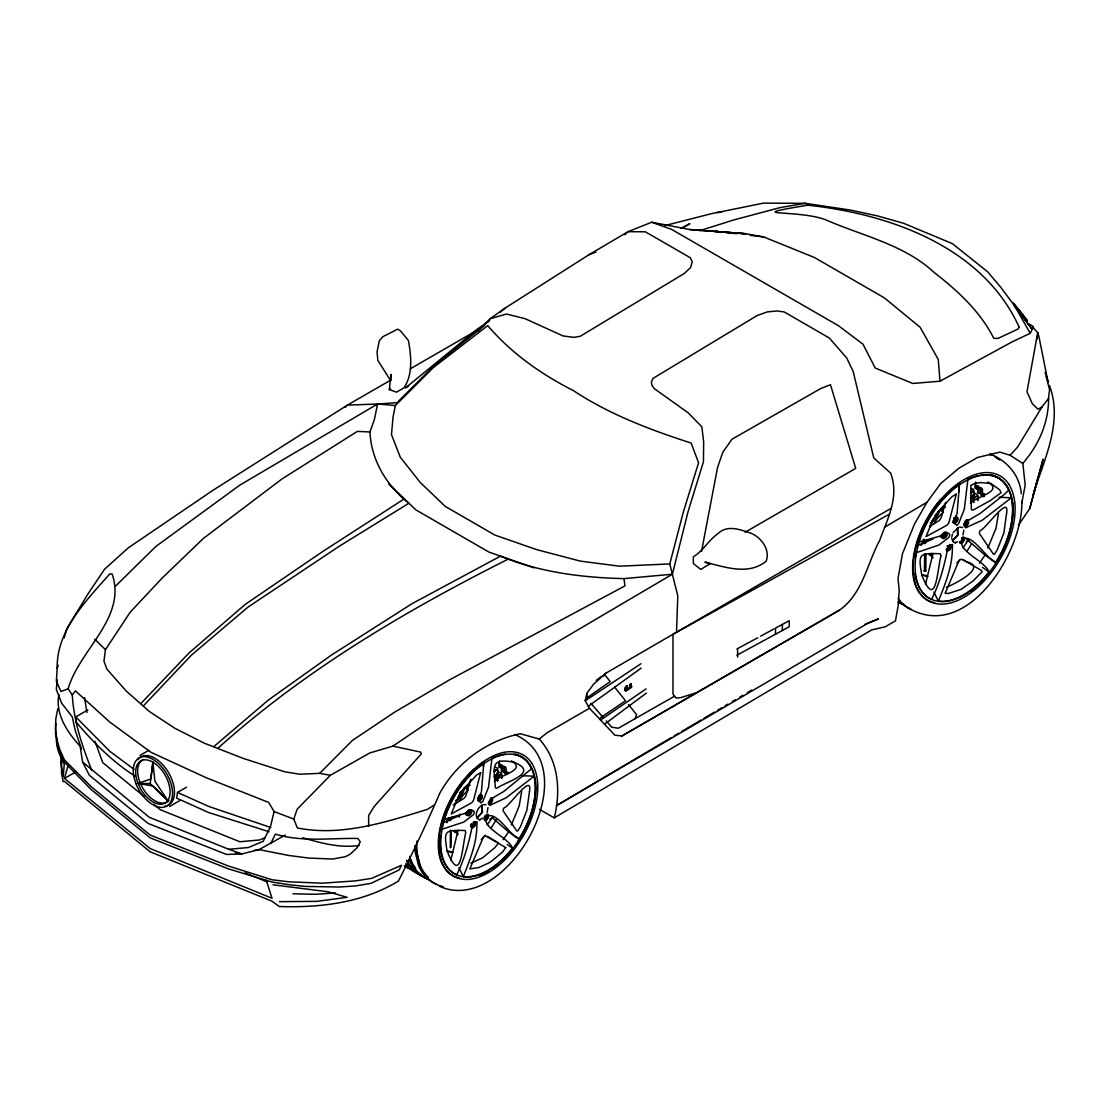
<?xml version="1.0" encoding="UTF-8"?>
<svg xmlns="http://www.w3.org/2000/svg" width="1110" height="1110" viewBox="0 0 1110 1110"><rect width="100%" height="100%" fill="white"/><g stroke="black" fill="none" stroke-linecap="round" stroke-linejoin="round"><path stroke-width="1.5" d="M450.452 830.141L450.258 847.749L451.076 847.249L451.257 831.237M924.63 553.696L924.45 570.179L925.795 570.956L923.603 570.707M924.949 571.483L925.143 555M925.795 570.956L925.976 554.473M1021.852 501.193C1023.475 551.212 966.879 643.509 907.786 607.656M491.938 758.296L488.497 787.309L482.892 801.351L481.116 802.988L478.396 800.407L481.462 791.361L483.807 762.986M967.878 479.34L964.34 509.226L958.568 523.684L956.737 525.377L953.934 522.713L957.084 513.389L959.512 484.168M55.805 723.345L55.5 733.03L56.86 742.798L59.843 752.552L64.463 762.209L91.408 789.751L150.1 837.814L228.507 868.908L272.005 882.034L288.711 884.698L305.611 886.418L339.313 887.029L355.797 885.905L370.976 883.338L399.198 869.893L401.473 865.273L371.822 878.315L355.797 880.854L322.538 883.185L288.711 881.812L272.005 879.758L228.507 866.05L150.1 835.025L91.408 786.893L64.463 759.934L59.843 749.68L56.86 739.343L55.5 729.02L55.805 718.794L57.762 708.777M61.064 756.881L60.8 763.097L63.173 776.861L64.283 764.263C60.342 756.201 55.555 747.418 56.735 738.15M57.165 668.359L56.36 681.235L60.939 691.447L68.168 688.797C79.032 649.974 127.123 617.923 112.152 573.967L109.696 573.981C86.289 600.621 56.402 630.258 57.165 668.359L58.261 665.362M930.43 526.598L929.583 526.196M630.924 684.454L630.202 686.299L631.243 683.58M57.109 679.819L56.346 689.49L61.647 703.213L72.247 716.838L75.216 730.436L81.557 749.264M604.284 674.131L676.503 632.242L677.794 595.876L669.774 563.949L683.316 512.098L698.578 462.787L691.155 443.056C650.169 429.834 609.432 414.46 573.343 390.553C541.181 374.32 511.21 353.133 487.734 325.605L433.219 367.701L395.368 405.525L393.051 416.888L391.483 434.62L400.252 457.154L420.177 482.406L445.318 506.465L494.949 535.103L536.616 549.616L580.35 561.119L619.38 566.183L669.774 563.949M1046.175 376.595L1049.561 389.693L1048.464 398.573L1041.846 407.162L1037.989 409.229L1032.3 403.679L1026.958 391.761L1037.711 332.709L1032.938 327.353M483.363 766.663L483.863 762.126M958.541 492.632L959.387 484.848M458.083 830.238L450.771 860.278M933.011 553.432L925.476 584.387M389.305 389.61L391.011 374.486L390.678 380.744L377.816 360.348L377.067 351.828L379.301 340.825L382.839 336.691L397.713 329.143L400.433 330.794L408.452 340.576C411.13 356.088 413.17 374.056 403.957 387.862L396.506 392.163L389.305 389.61L390.678 388.888M626.928 687.673L625.416 688.505L626.373 686.285M625.61 688.616L627.164 686.396L626.567 685.911M152.889 762.154L150.905 778.97L137.987 783.355L140.72 789.057A24.351 14.055 60 0 0 169.067 798.159A24.351 14.055 60 0 0 151.39 761.363A24.351 14.055 60 0 0 137.987 783.355L152.903 786.033L167.804 800.574L154.9 781.149L152.889 762.154L150.211 783.577L167.804 800.574M521.658 791.402L519.216 805.929L511.321 824.98M998.487 513.431L995.975 528.402L987.845 548.035M186.522 787.212L177.517 792.415L176.67 798.145L208.513 812.492L269.161 831.765M58.899 694.513C55.153 714.479 67.405 732.253 80.128 746.281L82.57 761.987L89.397 775.293L148.102 823.44L226.509 854.45L241.841 853.937L259.102 849.608L285.27 835.067M61.633 761.432L61.494 773.143L63.173 781.704L64.463 781.398L150.1 851.786L272.005 901.223L279.345 906.509C320.207 907.897 362.956 902.818 398.448 881.021C413.142 852.05 427.031 822.746 439.921 792.928C456.737 762.917 486.568 740.592 520.382 733.738L539.238 739.038C558.649 760.239 561.008 791.041 554.237 817.876L539.432 809.329M484.862 325.216L434.829 364.899L396.978 402.708L377.58 404.012L374.361 419.622L369.963 431.97L357.364 431.388L282.037 478.91L203.477 538.35L162.296 577.921L130.147 612.262L105.45 649.655L103.938 661.171L106.851 669.066L125.999 690.822L149.406 711.524L174.964 728.326L204.06 743.089L242.868 758.283L284.812 771.811L299.728 774.225L319.694 773.351L330.364 775.293L369.769 752.955L392.871 746.128L442.973 712.245L534.673 655.302L672.383 574.217L688.186 511.169L703.435 461.857L703.671 442.044L701.839 426.795L688.186 412.823L654.234 388.583L651.806 385.059L651.404 382.006L653.055 378.357L757.256 315.462L767.371 311.896L777.014 310.953L784.229 311.966L829.295 337.995L846.653 357.906L853.215 371.586L873.764 457.958L890.567 473.04C899.669 496.392 887.598 518.564 879.758 540.251C867.035 563.797 862.664 593.933 839.396 610.209L621.891 735.986L614.857 735.167L589.465 708.277L585.22 700.785L586.926 693.181L593.6 684.176L606.185 673.035M1038.003 477.772L1029.733 508.574L1018.411 525.197M441.6 829.378L463.855 822.066L473.29 814.795L474.386 812.27L473.471 810.772L471.029 809.981L466.047 813.089L443.986 819.527M915.292 557.511L916 552.808L938.963 545.024L948.675 537.545L949.813 534.937L948.856 533.383L946.358 532.564L941.211 535.769L918.58 542.124M1036.712 339.355L1038.183 332.875M951.742 537.157L952.477 534.077M930.679 526.612L929.583 525.751M943.111 510.1C943.167 506.757 939.435 512.321 942.362 511.252M439.518 886.293C507.339 917.11 589.826 767.523 514.86 734.542M1021.811 503.08L1025.182 485.056L1022.851 463.494L1028.845 455.863A268.551 155.428 5.8 0 0 1048.603 398.074M701.534 551.42L717.559 467.435L722.86 452.172L732.003 439.213L820.776 388.5L830.474 384.726L855.713 468.378L745.087 532.245M630.993 686.604L629.981 687.853M91.686 770.132C82.112 745.976 73.787 721.25 72.316 695.068L75.397 690.864L109.626 721.958L151.002 752.316L206.404 777.819L268.662 802.433L274.128 811.576L270.465 826.631L263.209 841.324L248.487 847.513L228.785 849.289L149.198 817.251L82.57 761.987M459.124 817.224L459.859 814.213M470.751 779.206L465.992 795.509A3.385 0.874 -56.7 0 1 464.008 798.354L453.158 805.014M945.678 502.344L941.113 517.773A3.496 0.888 -56.7 0 1 939.115 520.604L930.083 526.251M1029.733 508.574L1043.15 459.124L1032.772 496.35C1043.136 460.927 1063.63 423.035 1049.449 385.531M266.317 880.313L272.005 898.254L150.1 848.512L64.463 778.429L67.987 765.817M64.172 637.931L66.766 628.829L88.176 593.628L104.59 569.208L128.274 547.868L212.884 490.342L347.402 405.122L390.845 380.036M501.29 769.674L501.415 770.826M977.521 491.064L977.646 492.257M487.207 812.354L487.998 807.594M963.008 535.02L963.827 530.108M444.597 817.682L446.151 812.936A67.308 38.864 -60 0 1 453.171 797.743M918.497 542.402L920.19 537.254M434.44 804.916L427.17 809.454C385.531 822.274 341.394 836.676 297.383 827.963L293.775 819.055L297.175 809.19L330.364 775.293M477.453 331.39L490.093 318.736L505.008 308.164L589.021 254.703L628.024 231.685L651.667 222.236L671.55 229.354L838.633 325.813L863.025 344.253L875.221 368.034L912.781 383.463L939.99 381.202L1012.264 341.797L1030.246 333.277L1033.424 326.659L1029.428 324.12M635.087 718.669L636.585 714.687L628.538 704.586M446.428 822.579L448.246 818.028M447.15 822.607L448.967 818.042M921.009 545.551L923.492 539.293M922.368 544.011L924.241 539.321M497.016 775.196L494.533 779.081M973.109 496.753L970.556 500.749M456.737 874.805C464.674 858.821 469.28 841.588 472.569 824.175L477.05 821.511L476.87 825.368C476.814 843.198 469.863 860.222 463.314 876.525L458.929 867.812M270.854 843.392L275.349 834.096C302.281 842.324 330.669 837.911 357.892 838.466L360.264 841.838L357.073 847.762L350.052 854.339L345.335 856.684L332.833 859.043L308.747 858.058L288.864 855.491L259.102 849.608L254.107 850.371M1022.851 463.494L1010.058 455.253L999.86 452.117L977.494 457.487L958.874 468.24L940.669 483.571L926.989 502.261L914.543 523.976L902.472 553.71L898.004 578.421L899.211 590.548L898.157 605.796L895.451 620.879L885.142 626.831L871.794 629.856L554.237 817.876M518.842 839.104L522.56 832.93A67.308 38.864 -60 0 0 535.089 781.19L534.132 775.959M995.601 562.576L999.43 556.221A69.333 40.029 -60 0 0 1012.334 502.913L1011.349 497.53M1041.846 407.162L1017.551 447.163L1010.058 455.253M953.199 532.536L958.721 527.278M631.174 687.284L629.259 688.533L630.979 686.188M487.207 824.744L491.994 817.987M503.094 839.687L508.602 831.889L492.382 817.751M963.008 547.785L967.934 540.82M979.381 563.172L985.056 555.139L966.075 538.78M631.202 685.564C631.701 683.621 627.649 685.772 630.938 684.218M465.576 787.351L466.505 786.615M940.725 509.268L941.433 508.588A29.609 17.094 -60 0 1 944.069 506.507M982.336 496.545L984.376 494.019A10.767 6.216 -60 0 1 980.865 494.658A10.767 6.216 -60 0 0 984.292 493.978M982.503 496.642L984.459 494.075L981.837 492.549A10.767 6.216 -60 0 1 980.352 493.09M457.514 834.775L458.194 833.874M932.428 558.122L933.135 557.192M479.09 796.383L479.118 796.356A2.692 1.554 -60 0 1 481.796 797.049L481.671 797.674A2.692 1.554 -60 0 1 478.41 800.157L478.16 799.811A2.692 1.554 -60 0 1 478.354 797.521M468.295 810.841L467.837 811.424A3.399 1.956 -60 0 0 467.157 815.101L467.49 815.517A3.399 1.956 -60 0 0 471.597 812.395L471.75 811.604A3.399 1.956 -60 0 0 470.765 809.634M953.92 518.828L955.738 517.163A3.496 2.026 -60 0 1 957.944 519.022L957.791 519.841A3.496 2.026 -60 0 1 955.863 522.741L955.224 523.129A3.496 2.026 -60 0 1 953.559 523.06L953.226 522.616A3.496 2.026 -60 0 1 953.018 521.27M943.07 534.063L943.611 533.355M964.965 522.061L965.409 521.492A2.775 1.609 -60 0 1 965.894 521.048M947.551 545.815L947.635 545.704A2.151 1.249 -60 0 0 947.232 546.023M947.413 546.689L947.843 546.134A2.775 1.609 -60 0 1 948.342 545.676M512.598 847.957L508.13 853.368A67.308 38.864 -60 0 1 467.601 876.775L463.134 876.511M989.163 571.692L984.57 577.269A69.333 40.029 -60 0 1 942.82 601.37L938.214 601.107M625.416 688.505L626.734 687.562L627.414 689.227A1.665 0.957 -60.1 0 1 626.983 690.115L626.082 690.836A1.471 0.846 -60.1 0 1 625.513 690.808L625.124 687.784L627.178 685.827M466.81 787.836L466.713 789.279M454.6 803.959L455.488 803.668M345.168 407.495L347.402 405.122L377.58 404.012L395.368 405.525M143.454 705.821L191.322 655.233L248.071 607.045L339.896 545.829L408.91 503.246C386.863 486.041 371.17 460.275 369.963 431.97M140.928 703.504L188.991 652.985L245.254 604.367L323.399 551.06L404.179 498.931M630.952 685.619L631.132 683.607L629.356 685.148M319.694 773.351L352.286 740.509L394.702 712.107L449.037 680.125L624.958 585.886L623.959 578.615C582.015 577.63 539.515 572.274 500.513 556.124L412.157 603.604L331.349 655.122L268.62 699.855L213.939 746.517M629.578 685.245L630.952 683.635M115.606 586.052L155.844 546.467L239.857 485.098L377.58 404.012M531.662 768.689L503.829 791.43L490.231 799.408C488.566 801.226 488.012 807.913 491.841 804.361L505.98 797.91L534.174 776.167L522.213 775.737M454.517 803.584L455.78 803.376M624.75 234.737L628.024 231.685L645.382 231.81L690.448 257.825L692.196 261.988L690.573 267.565L684.412 273.407L580.211 336.302L574.037 337.343L563.075 335.955L525.252 318.75L506.507 314.019L490.093 318.736M499.916 312.507L505.008 308.164M218.129 748.071C304.32 670.579 405.108 610.93 508.325 559.065M539.238 739.038L546.883 732.864L589.465 708.277M466.047 786.532L463.467 788.586L464.271 789.057L469.447 784.937A12.168 7.021 -60 0 0 470.099 785.339M941.225 508.422L943.888 506.299L944.721 506.784A12.529 7.243 -60 0 0 945.387 507.201M944.721 506.784L939.393 511.03A12.529 7.243 -60 0 1 932.317 521.839M596.25 680.375L601.065 676.628M458.139 816.169L442.876 822.676M933.08 538.961L917.346 545.648M604.52 724.233L646.353 693.112M484.015 762.847L478.951 766.497A67.308 38.864 -60 0 0 463.383 782.342M955.752 486.888L959.72 484.015M641.108 668.178L588.314 706.251M710.442 563.533L700.757 569.43L693.334 563.533L693.334 556.845C703.407 550.629 708.679 539.96 718.295 533.369C727.674 524.419 740.634 529.831 751.151 533.286C761.404 537.698 770.437 549.797 766.178 561.174C748.39 575.799 724.525 566.891 704.919 562.173L708.749 562.867M483.155 818.098L479.353 819.832L480.117 819.832C472.583 818.028 477.466 806.512 483.044 804.833M489.607 320.832L477.619 328.907L405.427 387.931L408.425 386.197M646.048 688.908L600.565 720.043L600.565 717.74L625.499 700.771L614.593 687.076M640.969 663.725L585.22 700.785L586.135 698.44L610.195 681.568L605.352 675.49L602.258 675.699M494.408 781.357C498.876 775.224 527.541 770.34 511.391 760.836M970.431 503.094C975.024 496.767 1004.55 491.744 987.914 481.962M671.231 737.678L556.429 805.652L836.593 641.33L868.089 623.154L878.468 618.908L865.037 624.347M674.214 735.916L678.696 733.266M681.679 731.504L701.062 720.029M704.031 718.253L714.479 712.079M717.462 710.317L721.93 707.667M724.913 705.904L727.896 704.129M732.364 701.478L735.347 699.716M739.815 697.066L742.798 695.304M747.28 692.654L751.747 690.004M884.434 527.278L926.989 502.261M627.941 688.644L628.732 688.422L628.135 689.587L628.732 688.422M630.535 685.924L631.673 686.535A1.637 0.944 -60.1 0 1 631.368 687.395L629.453 688.644L629.911 688.034M627.941 689.463L628.538 688.311M621.891 735.986L839.396 610.209M410.325 368.798L476.259 330.725M682.386 228.036L689.879 223.707L680.707 228.452M135.004 776.084C112.179 761.571 93.157 742.229 75.785 721.666L75.785 716.921L87.801 709.984M64.463 778.429L76.118 771.7M140.068 755.341L148.837 750.291M169.594 806.471L179.806 800.574M676.503 632.242L891.288 508.227M674.561 696.164L618.367 728.216L611.679 727.189L606.199 720.917M966.213 541.763L969.058 540.154M489.815 819.18L492.826 817.487M889.096 514.318L672.979 634.282L672.979 694.236L676.143 698.079L681.054 697.566L696.622 692.64M736.943 655.178L789.21 626.762L789.252 620.712L775.474 628.163L775.501 634.212M736.943 648.962L757.7 637.764M760.655 636.155L773.989 628.954M942.237 511.141L941.724 510.156L942.876 509.976M630.216 686.063L630.979 686.008M957.514 541.86L954.933 542.721L955.696 542.735L953.657 542.193L951.742 538.558M967.67 479.437L972.873 477.189A69.333 40.029 -60 0 1 978.84 475.51M491.73 758.38L495.573 756.729M265.415 837.509L259.532 839.979L239.829 841.755L160.242 809.703L153.555 804.223M589.021 254.703L595.945 251.998M946.303 587.356C952.699 584.984 988.732 567.141 966.505 561.729M470.987 863.164L482.559 857.85L494.824 847.665L497.918 843.822L497.835 842.587L487.387 836.385M625.887 690.226C628.538 687.909 624.278 688.255 625.665 690.17M699.564 230.755L733.752 219.96L779.914 207.639L805.152 203.324L850.343 210.067L877.497 215.895L903.707 223.332L952.394 243.645L987.581 271.756L1000.471 286.893L1031.842 328.935L1014.346 305.763M664.71 225.635L710.899 213.8L763.527 203.13L805.152 203.324L810.022 205.059M630.744 685.508L631.701 686.244M627.178 686.382L625.332 687.909L625.332 690.642M359.224 845.445C340.257 848.331 320.901 843.101 302.752 837.731M623.959 578.615L672.383 574.217M335.553 892.953L315.309 894.285L292.984 893.786M716.533 212.537L721.666 212.218M137.987 783.355L150.211 783.577M466.672 789.515L466.38 787.822L467.921 787.573M999.069 497.308L1011.39 497.752L982.35 520.146L967.781 526.792C963.868 530.469 964.451 523.587 966.116 521.686L980.13 513.458L1004.439 494.338L1008.796 490.051L1006.659 486.013A69.333 40.029 -60 0 0 980.296 475.246M651.667 222.236L689.907 229.548L745.864 233.766L763.666 236.929L814.532 257.548L884.392 297.882L920.121 327.256L938.241 359.418L939.99 381.202M279.345 901.667L316.836 901.362L347.139 897.324L327.991 891.76L273.032 884.795M959.872 527.042L962.675 527.625M484.154 804.597L485.972 804.75M689.907 229.548L745.864 233.766L710.428 231.06M625.776 690.212L626.9 689.532L626.553 688.158M716.38 231.324L736.651 233.724M750.166 235.334L763.666 236.929M235.348 852.924L241.841 853.937L228.785 849.289M626.748 688.283L625.679 689.976M392.871 746.128L420.676 752.094L421.314 753.898L374.278 806.373L368.645 815.462L368.645 826.339M514.402 762.39C489.635 757.284 493.978 766.857 495.337 787.489A3.385 1.679 -36.4 0 0 497.266 788.003C506.299 781.509 539.696 772.893 514.513 762.459M989.301 454.476L991.924 455.211M270.771 827.505L208.513 806.359L177.517 792.415M533.965 567.834L489.01 552.114L415.875 509.879L388.653 483.932M274.128 811.576L293.775 819.055M244.88 872.821L267.33 881.992M456.89 874.874L453.171 873.001A67.308 38.864 -60 0 1 443.612 861.124M989.912 454.046C1006.909 460.275 1019.896 475.496 1021.283 493.797M975.301 487.567A10.92 6.299 -60 0 0 976.717 488.775L977.938 489.468A4.787 2.761 -60 0 1 982.017 488.65A4.787 2.761 -60 0 1 981.504 493.881A10.767 6.216 -60 0 0 984.001 496.669M980.296 493.187L981.504 493.881M498.792 765.733A10.6 6.119 -60 0 0 500.513 767.454L501.692 768.134A4.648 2.678 -60 0 1 505.66 767.329A4.648 2.678 -60 0 1 505.161 772.407A10.448 6.036 -60 0 0 506.548 774.544M503.982 771.728L505.161 772.407M468.642 784.465L469.447 784.937M449.633 820.026L450.438 820.484A12.168 7.021 -60 0 0 452.228 816.974M963.189 559.773L981.85 570.72L981.934 571.997L972.915 581.099L961.038 589.368L948.398 593.475L945.123 593.253L958.957 560.73A3.496 2.595 -81.9 0 1 961.426 559.301L965.422 560.966M985.056 555.139L995.753 562.326C987.442 560.245 971.264 531.149 961.551 539.724C958.416 551.823 985.305 561.355 988.982 571.914L982.392 567.279M508.602 831.889L518.994 838.869C509.504 835.594 497.335 810.633 486.083 816.419C481.324 828.143 509.462 838.064 512.418 848.179L507.298 844.585M134.171 769.383L110.015 751.484L75.785 716.921M144.189 796.564L102.717 762.584L95.002 741.327M1022.685 314.879L1025.709 318.82L1021.089 313.103L1027.499 320.887L1024.294 316.766M94.78 639.277L105.45 649.655M590.853 703.338L602.91 717.157M1019.674 310.883L1021.616 313.367M1020.159 311.924L1018.994 310.411L1023.392 315.573L1013.402 303.197L1019.799 310.98M964.035 524.184L964.451 524.558A2.151 1.249 -60 0 0 966.865 523.087A2.151 1.249 -60 0 0 966.172 520.812M964.035 525.682L964.285 526.015A3.496 2.026 -60 0 0 968.517 522.782L968.461 520.632A3.496 2.026 -60 0 0 967.087 519.924M953.282 521.2L953.726 521.603A2.151 1.249 -60 0 0 955.863 520.618A2.151 1.249 -60 0 0 956.085 518.023A2.151 1.249 -60 0 0 953.948 519.008M952.935 521.714L953.157 521.991A2.775 1.609 -60 0 0 956.515 519.438L956.626 518.786A2.775 1.609 -60 0 0 955.377 517.163M960.247 542.179L960.469 542.457A2.775 1.609 -60 0 0 963.827 539.904L963.938 539.252A2.775 1.609 -60 0 0 963.147 537.656M946.483 548.826L946.886 549.186A2.151 1.249 -60 0 0 949.036 548.215A2.151 1.249 -60 0 0 949.258 545.607M488.123 803.182L488.442 803.612A3.399 1.956 -60 0 0 492.549 800.476L492.507 798.381A3.399 1.956 -60 0 0 491.175 797.701M477.786 798.964L477.966 799.2A2.095 1.207 -60 0 0 479.839 798.534A2.095 1.207 -60 0 0 480.519 796.106A2.095 1.207 -60 0 0 478.882 795.912L480.144 795.01A3.399 1.956 -60 0 1 482.281 796.827L482.142 797.604A3.399 1.956 -60 0 1 480.269 800.435L479.645 800.809A3.399 1.956 -60 0 1 478.035 800.74L477.786 800.421M484.529 819.305L484.737 819.582A2.692 1.554 -60 0 0 487.998 817.099L488.109 816.474A2.692 1.554 -60 0 0 486.901 814.893M471.153 825.757L471.556 826.117A2.095 1.207 -60 0 0 473.776 824.924A2.095 1.207 -60 0 0 473.568 822.496M471.153 827.2L471.403 827.519A3.399 1.956 -60 0 0 475.51 824.397L475.649 823.606A3.399 1.956 -60 0 0 474.678 821.636M1024.169 316.905L1022.671 314.893M68.168 688.797L72.316 695.068M1013.832 304.459L1030.246 333.277M531.745 768.855L529.581 764.776A67.308 38.864 -60 0 0 513.375 754.203M933.885 592.143L938.394 601.12C945.151 584.332 952.311 566.794 952.366 548.423L952.546 544.455L947.94 547.202C944.541 565.129 939.809 582.889 931.623 599.344L927.96 597.485A69.333 40.029 -60 0 1 918.692 586.552M1045.12 372.502L1047.868 380.633M447.108 850.995C460.858 885.725 461.954 848.567 465.7 832.722A3.385 1.387 -80.2 0 0 464.951 830.516C444.028 829.864 443.82 830.779 447.108 850.995A49.173 28.388 -60 0 0 453.102 852.48M409.604 856.42L411.033 860.847A85.623 49.437 -60 0 0 428.807 879.772M627.206 687.867L627.219 689.116A1.665 0.957 -60.1 0 1 626.789 690.004L625.887 690.725A1.471 0.846 -60.1 0 1 625.318 690.697M1038.669 335.289L1048.104 382.423M86.899 712.564L84.582 697.607M586.649 693.889L587.329 698.148M628.135 688.755L628.135 689.587M782.356 624.472L782.356 630.494M737.609 649.336L737.609 657.12M962.87 536.976A3.496 2.026 -60 0 1 964.451 539.03L962.994 542.179A3.496 2.026 -60 0 1 960.067 543.054L959.734 542.623A3.496 2.026 -60 0 1 959.553 542.013M960.219 542.263A3.496 2.026 -60 0 1 959.595 542.457M918.109 585.247A69.333 40.029 -60 0 1 915.056 573.273M920.731 535.63A69.333 40.029 -60 0 1 923.312 529.29M924.033 527.722A69.333 40.029 -60 0 1 927.96 519.979M928.668 518.717A69.333 40.029 -60 0 1 932.442 512.515M933.399 511.072A69.333 40.029 -60 0 1 954.503 487.789M953.532 521.034A2.775 1.609 -60 0 0 953.684 522.102L953.948 522.449A2.775 1.609 -60 0 0 957.306 519.896L957.43 519.258A2.775 1.609 -60 0 0 954.683 518.537L954.239 519.105A2.775 1.609 -60 0 0 953.892 519.73M953.879 518.079A2.775 1.609 -60 0 1 954.364 517.621M953.518 521.339A2.151 1.249 -60 0 1 953.407 520.965M955.224 517.732A2.151 1.249 -60 0 1 955.904 520.007A2.151 1.249 -60 0 1 953.49 521.478M954.059 518.439A2.151 1.249 -60 0 1 954.836 517.843M966.102 520.118A2.775 1.609 -60 0 1 967.351 521.742L967.24 522.394A2.775 1.609 -60 0 1 963.882 524.947M966.408 520.729A2.775 1.609 -60 0 1 968.156 522.213L968.045 522.852A2.775 1.609 -60 0 1 964.687 525.405L964.41 525.058A2.775 1.609 -60 0 1 964.368 523.351M964.243 524.281A2.151 1.249 -60 0 1 964.118 523.462M965.006 521.52A2.151 1.249 -60 0 1 965.395 521.173M966.297 520.701A2.151 1.249 -60 0 1 966.505 523.212A2.151 1.249 -60 0 1 964.229 524.433M943.986 533.077A2.151 1.235 -60 0 1 945.165 534.978A2.151 1.235 -60 0 1 942.64 536.699L942.432 536.435A2.151 1.235 -60 0 1 942.598 534.59M942.862 534.104A2.151 1.235 -60 0 1 943.583 533.313M961.676 538.086A2.775 1.609 -60 0 1 962.19 537.781M962.98 537.726A2.775 1.609 -60 0 1 963.133 538.794L963.022 539.432A2.775 1.609 -60 0 1 960.483 542.207M949.036 545.482A2.151 1.249 -60 0 1 948.814 548.076A2.151 1.249 -60 0 1 946.663 549.062M962.079 537.753A2.151 1.249 -60 0 1 962.523 539.751A2.151 1.249 -60 0 1 960.649 541.638M961.954 537.864A2.151 1.249 -60 0 1 962.828 539.626A2.151 1.249 -60 0 1 960.871 541.777M944.208 533.202A2.151 1.249 -60 0 1 945.387 535.103A2.151 1.249 -60 0 1 942.862 536.824L942.654 536.56A2.151 1.249 -60 0 1 943.805 533.452M949.799 545.232A2.775 1.609 -60 0 1 950.604 546.841L950.479 547.48A2.775 1.609 -60 0 1 947.121 550.047L946.858 549.7A2.775 1.609 -60 0 1 946.691 548.631M949.785 545.801A2.775 1.609 -60 0 1 949.799 546.384L949.688 547.022A2.775 1.609 -60 0 1 946.33 549.575A3.496 2.026 -60 0 0 946.386 550.199L946.733 550.643A3.496 2.026 -60 0 0 950.965 547.424L951.103 546.606A3.496 2.026 -60 0 0 949.536 544.552M947.454 546.162A2.151 1.249 -60 0 1 948.231 545.565M944.027 532.536A2.775 1.609 -60 0 1 945.775 534.021L945.651 534.659A2.775 1.609 -60 0 1 942.293 537.226L942.029 536.865A2.775 1.609 -60 0 1 942.237 534.493M955.419 516.122A3.496 2.026 -60 0 1 956.418 518.148M946.081 532.231A3.496 2.026 -60 0 1 947.08 534.243L946.927 535.062A3.496 2.026 -60 0 1 942.709 538.281L942.362 537.837A3.496 2.026 -60 0 1 942.626 534.854M944.235 532.786A3.496 2.026 -60 0 1 945.512 532.203M942.848 537.49A3.496 2.026 -60 0 1 941.183 537.406L940.85 536.962A3.496 2.026 -60 0 1 940.642 535.63M996.669 457.681A88.189 50.921 -60 0 1 999.846 460.039M994.643 456.515A88.189 50.921 -60 0 1 997.834 458.874M995.739 562.839A71.748 41.417 -60 0 0 1009.045 533.716A71.748 41.417 -60 0 0 994.893 475.871A71.748 41.417 -60 0 0 990.689 474.678M989.024 572.482A71.748 41.417 -60 0 1 977.147 585.594M974.622 587.87A71.748 41.417 -60 0 1 970.778 591.019M934.62 602.702A71.748 41.417 -60 0 1 913.988 580.724A71.748 41.417 -60 0 1 936.146 504.925A71.748 41.417 -60 0 1 940.753 499.389M911.268 609.501A88.189 50.921 -60 0 1 898.212 598.304M910.464 608.849A88.189 50.921 -60 0 1 898.712 600.441M903.457 604.215A88.189 50.921 -60 0 1 898.531 602.272M902.86 604.464A88.189 50.921 -60 0 1 898.157 602.106M977.938 489.468A10.92 6.299 -60 0 1 975.662 482.031M976.717 488.775A4.787 2.761 -60 0 1 981.323 489.33M973.525 502.566A3.857 2.22 -60 0 1 974.164 498.015A3.857 2.22 -60 0 1 977.827 496.267A3.857 2.22 -60 0 1 977.827 500.513M984.043 496.184A10.767 6.216 -60 0 1 980.546 493.839M970.515 493.006A3.205 1.845 -60 0 1 973.997 493.09A3.205 1.845 -60 0 1 970.681 497.433M970.917 492.007A3.802 2.192 -60 0 1 974.413 493.228A3.802 2.192 -60 0 1 970.487 497.974M970.889 492.313A3.205 1.845 -60 0 1 973.817 493.339A3.205 1.845 -60 0 1 970.515 497.335M970.75 491.91A3.802 2.192 -60 0 1 974.247 492.715A3.802 2.192 -60 0 1 970.986 497.779M974.122 502.261A3.205 1.845 -60 0 1 973.983 498.654A3.205 1.845 -60 0 1 977.175 496.642A3.205 1.845 -60 0 1 977.327 500.263M970.931 488.83A5.453 3.15 -60 0 1 973.775 490.19M973.082 495.185A5.453 3.15 -60 0 1 977.91 495.296M975.274 488.608A1.915 1.11 -60 0 1 976.786 487.776A1.915 1.11 -60 0 1 977.327 489.08M983.89 495.518A20.174 11.641 -60 0 1 984.376 494.019M984.459 494.075A10.767 6.216 -60 0 1 980.949 494.699M975.01 486.693A4.787 2.761 -60 0 1 978.867 487.914M975.246 484.598A4.787 2.761 -60 0 1 976.245 486.402M974.844 486.596A4.787 2.761 -60 0 1 978.701 487.817M933.94 523.726A23.782 13.722 -60 0 1 943.417 512.251M931.706 556.277A29.609 17.094 -60 0 1 929.209 554.639M924.755 543.622A29.609 17.094 -60 0 1 924.769 540.445M935.106 515.401A29.609 17.094 -60 0 1 939.102 511.002M940.42 509.809A29.609 17.094 -60 0 1 944.471 506.729M924.353 543.387A29.609 17.094 -60 0 1 924.38 540.209M932.345 521.2A6.715 3.885 -60 0 1 932.567 520.34M932.886 519.466A6.715 3.885 -60 0 1 933.774 517.773M934.897 516.261A6.715 3.885 -60 0 1 937.548 514.263M971.583 543.761A50.644 29.235 -60 0 1 967.185 550.796M960.136 559.648A50.644 29.235 -60 0 1 956.862 562.992M927.891 576.354A50.644 29.235 -60 0 1 921.799 574.8M926.545 575.577A50.644 29.235 -60 0 1 921.883 574.605M931.151 553.293A12.529 7.243 -60 0 1 931.221 555.472L932.053 555.957A12.529 7.243 -60 0 0 931.984 553.779M925.615 540.528A12.529 7.243 -60 0 1 924.311 542.915L925.143 543.4A12.529 7.243 -60 0 0 926.989 539.779M938.561 510.544A12.529 7.243 -60 0 1 931.484 521.353M931.359 522.491A12.529 7.243 -60 0 1 930.388 523.032M484.348 820.151A3.399 1.956 -60 0 0 487.193 819.305L488.608 816.238A3.399 1.956 -60 0 0 486.458 814.435A2.692 1.554 -60 0 1 487.332 816.016L487.221 816.641A2.692 1.554 -60 0 1 484.321 819.319M443.084 859.82A67.308 38.864 -60 0 1 440.642 835.719M455.724 793.359A67.308 38.864 -60 0 1 457.528 790.514M460.373 786.338A67.308 38.864 -60 0 1 462.357 783.66M496.781 756.201A67.308 38.864 -60 0 1 505.383 754.12M480.228 795.038A2.692 1.554 -60 0 1 481.005 796.591L480.894 797.23A2.692 1.554 -60 0 1 477.994 799.894M477.772 798.936A2.095 1.207 -60 0 1 477.744 797.646M491.272 798.437A2.692 1.554 -60 0 1 491.425 799.464L491.314 800.088A2.692 1.554 -60 0 1 488.858 802.78M490.995 798.34A2.692 1.554 -60 0 1 492.202 799.921L492.091 800.546A2.692 1.554 -60 0 1 488.83 803.029M490.675 798.589A2.095 1.207 -60 0 1 490.731 800.643A2.095 1.207 -60 0 1 489.01 802.225M490.62 798.576A2.095 1.207 -60 0 1 490.953 800.768A2.095 1.207 -60 0 1 488.886 802.336M468.725 810.466A2.081 1.207 -60 0 1 469.877 812.312A2.081 1.207 -60 0 1 467.435 813.991L467.227 813.727A2.081 1.207 -60 0 1 467.379 811.937M467.643 811.466A2.081 1.207 -60 0 1 468.351 810.702M484.432 817.571A2.692 1.554 -60 0 1 485.014 816.322M485.445 815.781A2.692 1.554 -60 0 1 485.916 815.337M473.36 822.371A2.095 1.207 -60 0 1 473.554 824.799A2.095 1.207 -60 0 1 471.334 825.993A2.095 1.207 -60 0 1 471.514 824.064M471.112 824.439A2.095 1.207 -60 0 1 471.292 823.939M484.459 816.696A2.095 1.207 -60 0 1 484.723 816.225M473.457 822.399A2.692 1.554 -60 0 1 475.163 823.828L475.038 824.452A2.692 1.554 -60 0 1 471.792 826.936L471.528 826.603A2.692 1.554 -60 0 1 471.722 824.3M473.97 822.011A2.692 1.554 -60 0 1 474.386 823.384L474.261 824.008A2.692 1.554 -60 0 1 471.362 826.672M468.767 809.939A2.692 1.554 -60 0 1 470.473 811.382L470.363 812.007A2.692 1.554 -60 0 1 467.102 814.49L466.838 814.157A2.692 1.554 -60 0 1 466.686 813.117M466.797 812.492A2.692 1.554 -60 0 1 467.033 811.854M480.283 794.247A3.399 1.956 -60 0 1 480.796 795.259M468.975 810.175A3.399 1.956 -60 0 1 469.599 809.8M467.629 814.754A3.399 1.956 -60 0 1 466.02 814.671L465.687 814.24A3.399 1.956 -60 0 1 465.492 812.936M473.928 769.383A69.653 40.21 -60 0 0 461.122 783.133A69.653 40.21 -60 0 0 439.615 856.726A69.653 40.21 -60 0 0 459.637 878.066M480.158 764.346A69.653 40.21 -60 0 1 482.683 762.556M515.47 754.078A69.653 40.21 -60 0 1 518.162 754.925M520.479 836.912A69.653 40.21 -60 0 0 531.898 811.091A69.653 40.21 -60 0 0 519.424 755.494M519.744 838.147A69.653 40.21 -60 0 1 518.203 840.575M512.459 848.734A69.653 40.21 -60 0 1 503.329 859.126M498.473 863.663A69.653 40.21 -60 0 1 493.492 867.673M488.428 871.142A69.653 40.21 -60 0 1 484.626 873.348M416.902 841.061A85.623 49.437 -60 0 0 417.332 853.784L420.371 866.23A85.623 49.437 -60 0 0 443.126 886.64M483.349 874.014A69.653 40.21 -60 0 1 479.562 875.679M416.014 845.057A84.013 48.507 -60 0 0 416.5 851.828L419.483 864.024A84.013 48.507 -60 0 0 428.432 877.344M414.876 845.751A85.623 49.437 -60 0 0 415.376 852.66L418.414 865.106A85.623 49.437 -60 0 0 436.188 884.032M421.606 875.846A85.623 49.437 -60 0 1 406.565 860.278M415.653 868.242A84.013 48.507 -60 0 1 410.228 858.682M426.962 877.885A85.623 49.437 -60 0 1 407.065 860.569M426.948 878.69A85.623 49.437 -60 0 1 409.16 859.764M421.328 874.638A85.623 49.437 -60 0 1 405.802 864.371M415.043 870.365A84.665 48.882 -60 0 1 411.491 866.577M419.608 873.695A84.665 48.882 -60 0 1 416.847 871.752M419.927 874.638A85.623 49.437 -60 0 1 406.066 863.275M410.672 869.296A85.623 49.437 -60 0 1 406.107 867.007M408.716 868.173A85.623 49.437 -60 0 1 404.151 865.883M501.692 768.134A10.6 6.119 -60 0 1 499.486 760.905M500.513 767.454A4.648 2.678 -60 0 1 504.814 767.246M504.093 771.103A1.859 1.082 -60 0 1 502.095 771.297A1.859 1.082 -60 0 1 503.565 768.62A1.859 1.082 -60 0 1 504.55 770.257M497.252 780.76A3.746 2.164 -60 0 1 499.361 774.836A3.746 2.164 -60 0 1 501.831 777.888M497.405 780.843A3.746 2.164 -60 0 1 499.528 774.933A3.746 2.164 -60 0 1 501.984 777.971M505.869 774.197A10.448 6.036 -60 0 1 504.55 772.949M494.491 771.561A3.108 1.79 -60 0 1 497.863 771.644A3.108 1.79 -60 0 1 494.658 775.848M494.269 771.284A3.691 2.137 -60 0 1 498.279 771.381A3.691 2.137 -60 0 1 494.463 776.389M494.325 771.464A3.108 1.79 -60 0 1 497.71 771.547A3.108 1.79 -60 0 1 494.491 775.765M494.727 770.507A3.691 2.137 -60 0 1 498.113 771.686A3.691 2.137 -60 0 1 494.311 776.292M498.002 780.552A3.108 1.79 -60 0 1 497.738 777.291A3.108 1.79 -60 0 1 500.665 775.002A3.108 1.79 -60 0 1 501.429 777.874M494.907 767.509A5.286 3.053 -60 0 1 497.655 768.828M496.989 773.684A5.286 3.053 -60 0 1 501.678 773.795M497.793 780.358A3.108 1.79 -60 0 1 499.264 775.64A3.108 1.79 -60 0 1 501.789 777.236M498.848 767.704A1.859 1.082 -60 0 1 500.43 766.469A1.859 1.082 -60 0 1 501.11 767.759M507.478 774.003A19.578 11.308 -60 0 1 507.95 772.546M498.695 765.345A4.648 2.678 -60 0 1 502.441 766.524M504.759 771.436A10.448 6.036 -60 0 0 505.48 771.131L508.033 772.602A10.448 6.036 -60 0 1 504.62 773.212A10.448 6.036 -60 0 0 507.867 772.505M499.084 763.403A4.648 2.678 -60 0 1 500.055 765.151M458.985 801.392A23.088 13.32 -60 0 1 468.184 790.251M456.82 832.986A28.749 16.595 -60 0 1 454.392 831.404M450.063 820.706A28.749 16.595 -60 0 1 450.091 817.626M460.123 793.303A28.749 16.595 -60 0 1 469.211 784.895M456.432 832.764A28.749 16.595 -60 0 1 454.004 831.182M459.734 793.081A28.749 16.595 -60 0 1 461.621 790.847M463.605 788.821A28.749 16.595 -60 0 1 466.186 786.56M457.958 797.244A6.521 3.774 -60 0 1 458.361 796.411M458.818 795.606A6.521 3.774 -60 0 1 462.481 792.207M460.248 792.443A6.521 3.774 -60 0 1 460.914 792.013M496.295 819.43A49.173 28.388 -60 0 1 491.272 827.671M485.458 835.108A49.173 28.388 -60 0 1 481.24 839.521M451.798 851.731A49.173 28.388 -60 0 1 448.731 851.217M456.349 831.126A12.168 7.021 -60 0 1 456.335 832.209L457.14 832.68A12.168 7.021 -60 0 0 457.084 830.571M450.91 817.709A12.168 7.021 -60 0 1 450.299 818.889M463.106 789.793A12.168 7.021 -60 0 1 457.514 798.34M464.271 789.057A12.168 7.021 -60 0 1 455.53 800.712M168.942 800.449A24.351 14.055 60 0 1 142.663 787.933L139.929 782.245A24.351 14.055 60 0 1 142.663 759.823M137.82 759.739A27.778 16.04 60 0 1 168.72 772.893A27.778 16.04 60 0 1 164.655 806.221M940.864 555.999C936.993 572.316 935.883 610.597 921.702 574.827C918.331 554.001 918.539 553.058 940.087 553.723A3.496 1.429 -80.2 0 1 940.864 555.999M971.111 495.532L971.375 509.407A3.496 1.734 -36.4 0 0 973.373 509.934L990.314 500.554L1001.137 492.687L999.611 489.746L991.022 483.558L980.671 482.559L975.066 483.322L970.848 485.458L971.111 495.532M529.525 791.139L526.875 810.355L520.534 826.534L517.87 830.849L516.802 831.001L503.246 811.035A3.385 2.706 -44.6 0 1 503.982 807.983C509.088 806.72 532.523 772.171 529.525 791.139M1006.59 513.167L1003.87 532.966L997.335 549.616L994.588 554.07L993.492 554.237L979.533 533.66A3.496 2.789 -44.6 0 1 980.296 530.511C985.541 529.22 1009.684 493.631 1006.59 513.167M480.672 772.643L473.609 800.033A3.385 0.874 -56.7 0 1 471.667 802.78L451.284 813.908L456.418 801.42L465.104 787.503L476.592 775.044L480.672 772.643M956.279 494.116L949.008 522.324A3.496 0.888 -56.7 0 1 947.01 525.155L926.004 536.63L931.304 523.767L940.239 509.421L952.089 496.586L956.279 494.116M503.468 771.284C504.842 774.35 505.771 767.176 503.468 771.284M979.755 492.715C981.171 495.879 982.128 488.483 979.755 492.715M471.25 811.826L471.139 812.451A2.692 1.554 -60 0 1 467.879 814.934L467.615 814.601A2.692 1.554 -60 0 1 468.156 811.688L468.573 811.133A2.692 1.554 -60 0 1 471.25 811.826M946.58 534.479L946.455 535.131A2.775 1.609 -60 0 1 943.098 537.684L942.834 537.337A2.775 1.609 -60 0 1 943.389 534.326L943.819 533.771A2.775 1.609 -60 0 1 946.58 534.479M1019.244 327.297L1017.787 329.143L998.07 338.397L993.783 338.314C980.213 311.466 957.777 290.778 934.176 272.505C904.053 244.394 862.276 235.903 825.632 219.766C797.577 209.193 737.942 216.838 807.733 205.183C889.887 213.897 982.919 247.003 1019.244 327.297M505.758 847.554L502.483 852.091L490.218 862.276L478.646 867.59L469.835 868.894L483.266 837.315A3.385 2.525 -81.9 0 1 485.667 835.927L505.758 847.554M481.865 812.423L476.981 817.945L482.503 812.242L481.865 805.361L481.865 812.423M957.514 535.089L952.477 540.778L958.166 534.909L957.514 527.819L957.514 535.089M135.878 783.549L133.921 776.945A27.778 16.04 60 0 1 156.302 761.654A27.778 16.04 60 0 1 168.984 804.334A27.778 16.04 60 0 1 135.878 783.549M1008.81 484.224A72.081 41.611 -60 0 0 973.706 475.038A77.755 44.899 -60 0 0 954.6 486.069A72.081 41.611 -60 0 0 919.496 535.797A77.755 44.899 -60 0 0 913.586 560.175A72.081 41.611 -60 0 0 927.003 600.094A77.755 44.899 -60 0 0 942.459 604.145A72.081 41.611 -60 0 0 985.86 579.087A77.755 44.899 -60 0 0 1001.303 557.192A72.081 41.611 -60 0 0 1014.72 501.789A77.755 44.899 -60 0 0 1008.81 484.224M1012.792 503.191A75.522 43.609 -60 0 0 1007.117 486.291A69.333 40.029 -60 0 0 973.345 477.453A75.522 43.609 -60 0 0 954.975 488.053A69.333 40.029 -60 0 0 921.189 535.894A75.522 43.609 -60 0 0 915.514 559.343A69.333 40.029 -60 0 0 928.418 597.749A75.522 43.609 -60 0 0 943.278 601.634A69.333 40.029 -60 0 0 985.028 577.533A75.522 43.609 -60 0 0 999.888 556.485A69.333 40.029 -60 0 0 1012.792 503.191M979.741 493.159A1.915 1.11 -60 0 0 980.824 490.12A1.915 1.11 -60 0 0 978.465 491.591A1.915 1.11 -60 0 0 979.741 493.159M531.676 763.042A69.972 40.404 -60 0 0 497.585 754.12A75.494 43.581 -60 0 0 479.048 764.832A69.972 40.404 -60 0 0 444.957 813.103A75.494 43.581 -60 0 0 439.227 836.787A69.972 40.404 -60 0 0 452.242 875.54A75.494 43.581 -60 0 0 467.254 879.467A69.972 40.404 -60 0 0 509.379 855.13A75.494 43.581 -60 0 0 524.392 833.887A69.972 40.404 -60 0 0 537.406 780.094A75.494 43.581 -60 0 0 531.676 763.042M486.374 817.668A2.095 1.207 -60 0 0 486.79 815.406A2.095 1.207 -60 0 1 486.582 817.792A2.095 1.207 -60 0 1 484.515 818.75A2.095 1.207 -60 0 0 486.374 817.668M535.533 781.454A73.316 42.333 -60 0 0 530.025 765.04A67.308 38.864 -60 0 0 497.238 756.465A73.316 42.333 -60 0 0 479.395 766.76A67.308 38.864 -60 0 0 446.608 813.2A73.316 42.333 -60 0 0 441.1 835.969A67.308 38.864 -60 0 0 453.615 873.251A73.316 42.333 -60 0 0 468.045 877.025A67.308 38.864 -60 0 0 508.588 853.632A73.316 42.333 -60 0 0 523.018 833.194A67.308 38.864 -60 0 0 535.533 781.454"/></g></svg>
